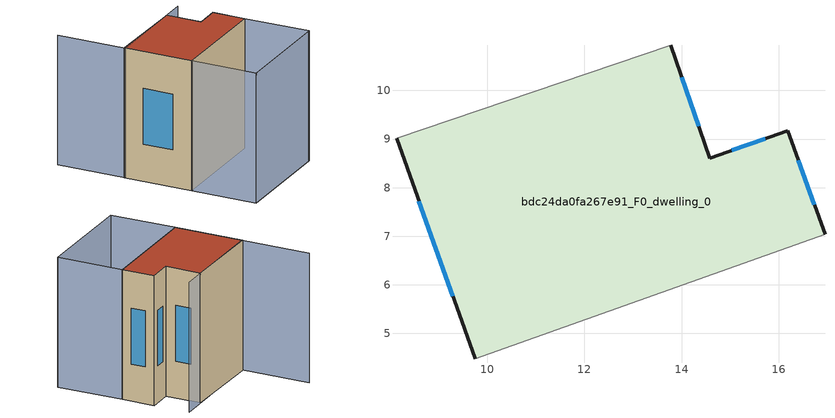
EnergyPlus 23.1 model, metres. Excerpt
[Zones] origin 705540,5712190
bdc24da0fa267e91_F0_dwelling_0
 floor ground (EU_floor_Construction): 16.18,9.17 16.95,7.04 9.76,4.48 8.14,9.01 13.78,10.93 14.58,8.6 z0
 wall outside (EU_wall_Construction): 16.95,7.04 16.18,9.17 14.58,8.6 13.78,10.93 / 8.14,9.01 9.76,4.48 z0:9
 wall adiabatic (EU_wall_Construction): 9.76,4.48 16.95,7.04 / 13.78,10.93 8.14,9.01 z0:9
 window (EU_Window_Construction): 15.72,9.01 15.03,8.77 / 16.73,7.65 16.4,8.56 / 8.6,7.72 9.29,5.77 / 14.35,9.27 14,10.27 z2.56:6.44
 roof outside (EU_roof_Construction): 16.95,7.04 16.18,9.17 14.58,8.6 13.78,10.93 8.14,9.01 9.76,4.48 z9
shading: 11.3,0.17 18.39,2.7 / 15.31,11.48 8.15,8.93 / 8.15,8.93 6.55,13.43 / 18.49,2.74 11.29,0.17 / 11.29,0.17 9.76,4.48 / 9.76,4.48 16.95,7.05 / 16.95,7.05 18.49,2.74 z0:9
[Building]
EU S2 Campaign: North Axis=0; Terrain=City; Solar Distribution=FullExterior
[Site:Location]
London: Latitude=51.5; Longitude=-0.5; Time Zone=0; Elevation=25
[SizingPeriod:WeatherFileDays]
AnnualSizingPeriod: Begin Month=1; Begin Day of Month=1; End Month=12; End Day of Month=31; Day of Week for Start Day=Monday; Use Weather File Daylight Saving Period=No; Use Weather File Rain and Snow Indicators=No
[MATERIAL]
EU_InternalMass_Material: Roughness=MediumRough; Thickness=0.1; Conductivity=1; Density=1800; Specific Heat=900; Thermal Absorptance=0.9; Solar Absorptance=0.7; Visible Absorptance=0.7
[MATERIAL:NOMASS] Roughness=MediumRough; Thermal Absorptance=0.9; Solar Absorptance=0.7; Visible Absorptance=0.7
Name | Thermal Resistance
EU_wall_NoMass | 0.71061
EU_roof_NoMass | 2.41608
EU_floor_NoMass | 1.75078
[WINDOWMATERIAL:SIMPLEGLAZINGSYSTEM]
EU_Window_SimpleGlazing: UFactor=2.64892; Solar Heat Gain Coefficient=0.76; Visible Transmittance=0.76
[CONSTRUCTION]
EU_wall_Construction: EU_wall_NoMass
EU_roof_Construction: EU_roof_NoMass
EU_floor_Construction: EU_floor_NoMass
EU_InternalMass_Construction: EU_InternalMass_Material
EU_Window_Construction: EU_Window_SimpleGlazing
[ZONE]
bdc24da0fa267e91_F0_dwelling_0: Type=1; Multiplier=1; Ceiling Height=autocalculate; Volume=289.736; Floor Area=autocalculate; Part of Total Floor Area=Yes
[INTERNALMASS]
bdc24da0fa267e91_F0_dwelling_0_EU_InternalMass: Construction=EU_InternalMass_Construction; Zone or ZoneList=bdc24da0fa267e91_F0_dwelling_0; Surface Area=32.1932
[OTHEREQUIPMENT]
EU_Step8_InternalGain_bdc24da0fa267e91_F0_dwelling_0_f000: Fuel Type=Electricity; Zone or ZoneList or Space or SpaceList=bdc24da0fa267e91_F0_dwelling_0; Schedule=EU_Step8_GainSchedule_bdc24da0fa267e91_F0_dwelling_0_f000; Design Level Calculation Method=Watts/Area; Power per Zone Floor Area=1; Fraction Latent=0; Fraction Radiant=0; Fraction Lost=0; Carbon Dioxide Generation Rate=0; EndUse Subcategory=EU_Step8_InternalGains
[ZONEVENTILATION:DESIGNFLOWRATE]
EU_ConstantAir_bdc24da0fa267e91_F0_dwelling_0: Zone or ZoneList or Space or SpaceList=bdc24da0fa267e91_F0_dwelling_0; Schedule=EU_AlwaysOn; Design Flow Rate Calculation Method=AirChanges/Hour; Air Changes per Hour=0.496673; Ventilation Type=Natural; Fan Pressure Rise=0; Fan Total Efficiency=1; Constant Term Coefficient=1; Temperature Term Coefficient=0; Velocity Term Coefficient=0; Velocity Squared Term Coefficient=0; Minimum Indoor Temperature=-100; Maximum Indoor Temperature=100; Delta Temperature=-100; Minimum Outdoor Temperature=-100; Maximum Outdoor Temperature=100; Maximum Wind Speed=40
[HVACTEMPLATE:THERMOSTAT]
EU_HeatOnly_bdc24da0fa267e91_F0_dwelling_0: Constant Heating Setpoint=20; Constant Cooling Setpoint=50
[HVACTEMPLATE:ZONE:IDEALLOADSAIRSYSTEM]
bdc24da0fa267e91_F0_dwelling_0: Template Thermostat=EU_HeatOnly_bdc24da0fa267e91_F0_dwelling_0; System Availability Schedule=EU_AlwaysOn; Maximum Heating Supply Air Temperature=50; Minimum Cooling Supply Air Temperature=13; Maximum Heating Supply Air Humidity Ratio=0.0156; Minimum Cooling Supply Air Humidity Ratio=0.0077; Heating Limit=NoLimit; Cooling Limit=NoLimit; Heating Availability Schedule=EU_AlwaysOn; Cooling Availability Schedule=EU_CoolingOff; Dehumidification Control Type=ConstantSensibleHeatRatio; Cooling Sensible Heat Ratio=0.7; Dehumidification Setpoint=60; Humidification Control Type=None; Humidification Setpoint=30; Outdoor Air Method=None; Outdoor Air Flow Rate per Person=0.00944; Outdoor Air Flow Rate per Zone Floor Area=0; Outdoor Air Flow Rate per Zone=0; Demand Controlled Ventilation Type=None; Outdoor Air Economizer Type=NoEconomizer; Heat Recovery Type=None; Sensible Heat Recovery Effectiveness=0.7; Latent Heat Recovery Effectiveness=0.65
[SIZING:ZONE]
bdc24da0fa267e91_F0_dwelling_0: Zone Cooling Design Supply Air Temperature Input Method=SupplyAirTemperature; Zone Cooling Design Supply Air Temperature=13; Zone Heating Design Supply Air Temperature Input Method=SupplyAirTemperature; Zone Heating Design Supply Air Temperature=50; Zone Cooling Design Supply Air Humidity Ratio=0.008; Zone Heating Design Supply Air Humidity Ratio=0.008; Cooling Design Air Flow Method=DesignDay; Cooling Design Air Flow Rate=0; Cooling Minimum Air Flow per Zone Floor Area=0.000762; Cooling Minimum Air Flow=0; Cooling Minimum Air Flow Fraction=0.2; Heating Design Air Flow Method=DesignDay; Heating Design Air Flow Rate=0; Heating Maximum Air Flow per Zone Floor Area=0.002032; Heating Maximum Air Flow=0.141576; Heating Maximum Air Flow Fraction=0.3; Account for Dedicated Outdoor Air System=No; Dedicated Outdoor Air System Control Strategy=NeutralSupplyAir; Dedicated Outdoor Air Low Setpoint Temperature for Design=autosize; Dedicated Outdoor Air High Setpoint Temperature for Design=autosize; Zone Load Sizing Method=Sensible Load Only No Latent Load; Zone Latent Cooling Design Supply Air Humidity Ratio Input Method=HumidityRatioDifference; Zone Cooling Design Supply Air Humidity Ratio Difference=0.005; Zone Latent Heating Design Supply Air Humidity Ratio Input Method=HumidityRatioDifference; Zone Humidification Design Supply Air Humidity Ratio Difference=0.005
[SCHEDULE:CONSTANT]
Name | Hourly Value
EU_AlwaysOn | 1
EU_CoolingOff | 0
[SCHEDULE:FILE]
EU_Step8_GainSchedule_bdc24da0fa267e91_F0_dwelling_0_f000: File=../../schedules/bdc24da0fa267e91/bdc24da0fa267e91_F0_dwelling_0_f000_gain.csv; Column Number=1; Rows to Skip at Top=0; Number of Hours of Data=8760; Column Separator=Comma; Interpolate to Timestep=No; Minutes per Item=60; Adjust Schedule for Daylight Savings=Yes
